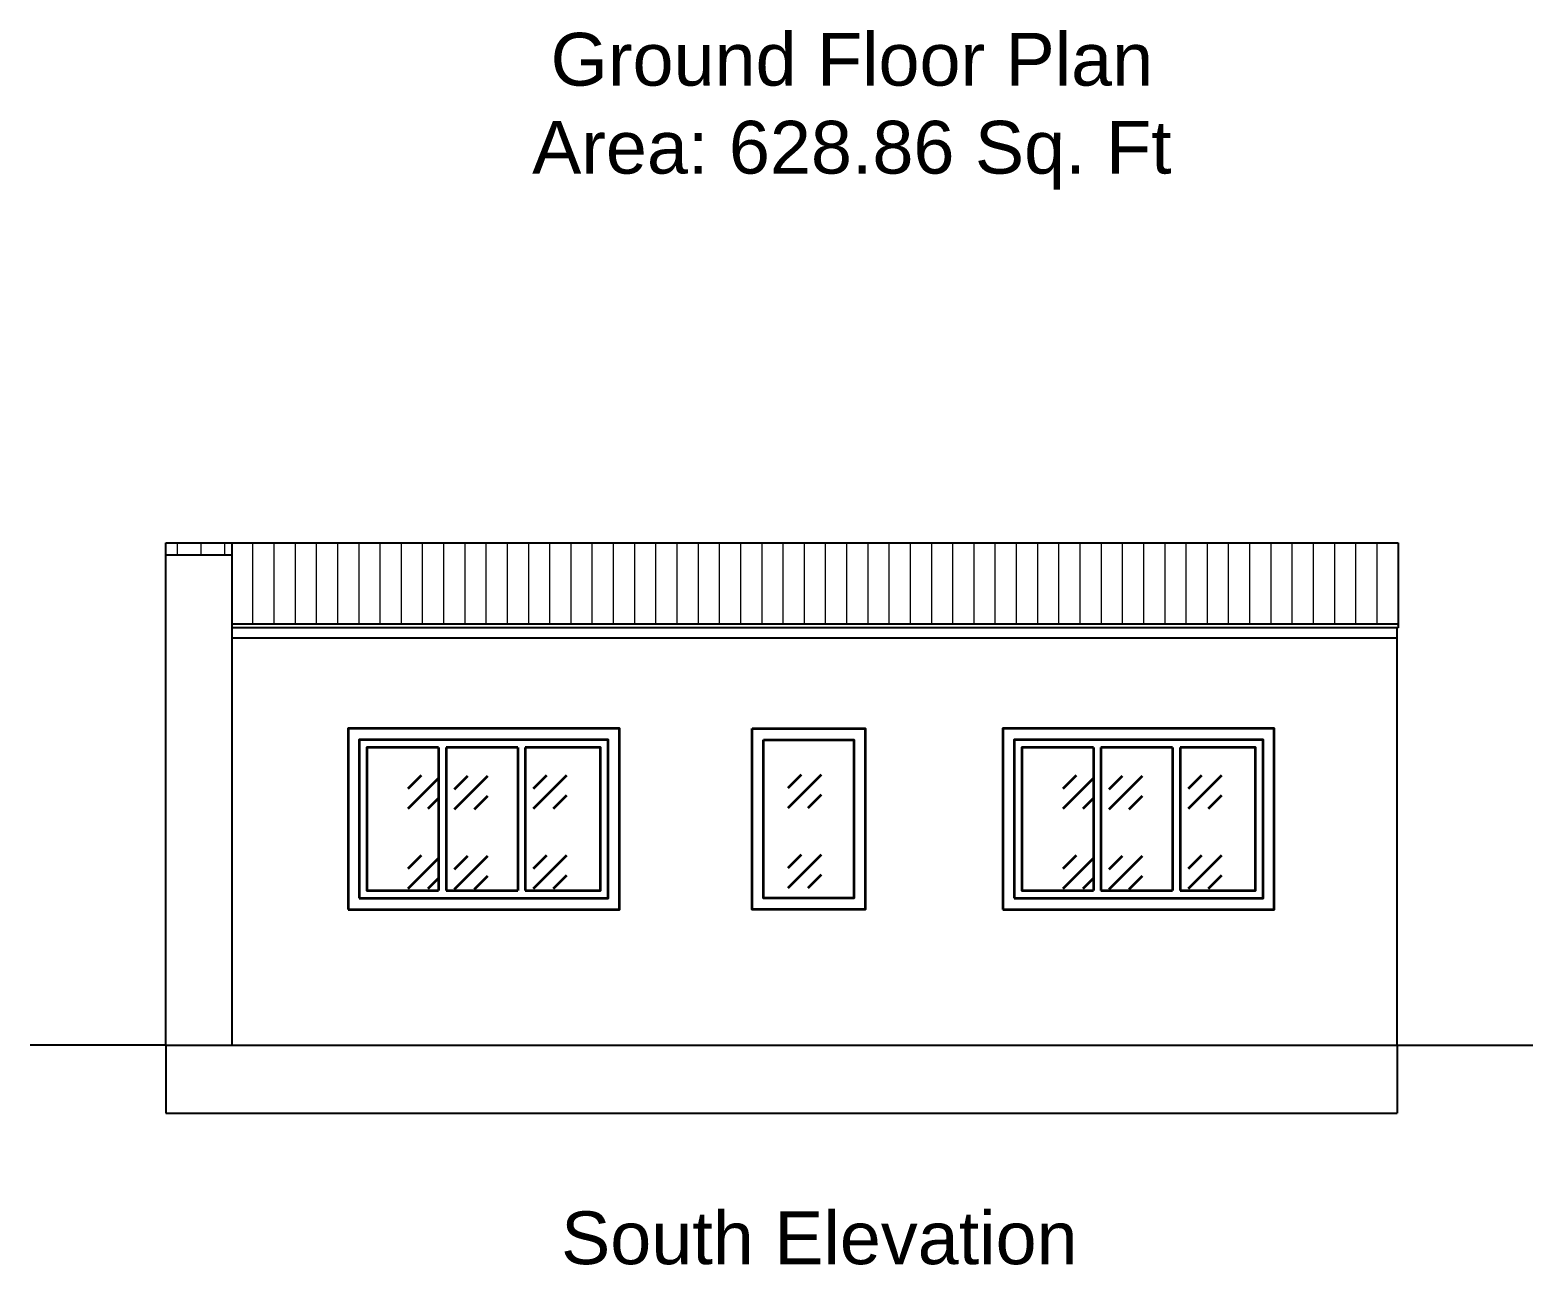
# Model space of a CAD drawing. Header units: inches. Extents: x 380359 to 404964, y -48881 to -44155.
# Drawn here: x 402679.6 to 403078.2, y -46971.7 to -46644.1 of the extents above; entities that cross this region are included whole.
import ezdxf

# ---------------------------------------------------------------- set-up
doc = ezdxf.new("R2010")
doc.units = ezdxf.units.IN
doc.header["$LTSCALE"] = 2
doc.header["$MEASUREMENT"] = 0
doc.layers.get('0').update_dxf_attribs({"linetype": 'CONTINUOUS'})
doc.layers.add('door', color=20, linetype='CONTINUOUS', lineweight=35)
doc.layers.add('steps', color=253, linetype='CONTINUOUS', lineweight=20)
doc.styles.get("Standard").update_dxf_attribs({"font": 'ARIALN.TTF'})

msp = doc.modelspace()

# ---------------------------------------------------------------- hatches: boundary and pattern name
at = {"layer": 'door', "ltscale": 0.5}
h = msp.add_hatch(dxfattribs=at)
h.set_pattern_fill('GOST_GLASS', color=256, scale=2.5)
h.set_pattern_definition([(45, (40267.503, -16197.538), (21.21320344, 0), [12.5, -17.5]), (45, (40272.807, -16197.538), (21.21320344, 0), [5, -25]), (45, (40267.503, -16192.235), (21.21320344, 0), [5, -25])])
h.paths.add_polyline_path([(402787.96, -46834.41), (402768.96, -46834.41), (402768.96, -46872.41), (402787.96, -46872.41)])
h = msp.add_hatch(dxfattribs=at)
h.set_pattern_fill('GOST_GLASS', color=256, scale=2.5)
h.set_pattern_definition([(45, (40258.503, -16197.723), (21.21320344, 0), [12.5, -17.5]), (45, (40263.807, -16197.723), (21.21320344, 0), [5, -25]), (45, (40258.503, -16192.42), (21.21320344, 0), [5, -25])])
h.paths.add_polyline_path([(402808.96, -46834.59), (402789.96, -46834.41), (402789.96, -46872.41), (402808.96, -46872.59)])
h = msp.add_hatch(dxfattribs=at)
h.set_pattern_fill('GOST_GLASS', color=256, scale=2.5)
h.set_pattern_definition([(45, (40279.503, -16197.538), (21.21320344, 0), [12.5, -17.5]), (45, (40284.807, -16197.538), (21.21320344, 0), [5, -25]), (45, (40279.503, -16192.235), (21.21320344, 0), [5, -25])])
h.paths.add_polyline_path([(402830.96, -46834.41), (402810.96, -46834.41), (402810.96, -46872.41), (402830.96, -46872.41)])
h = msp.add_hatch(dxfattribs=at)
h.set_pattern_fill('GOST_GLASS', color=256, scale=2.5)
h.set_pattern_definition([(45, (41025.811, 4082.414), (21.21320344, 0), [12.5, -17.5]), (45, (41031.114, 4082.414), (21.21320344, 0), [5, -25]), (45, (41025.811, 4087.717), (21.21320344, 0), [5, -25])])
h.paths.add_polyline_path([(402874.12, -46832.41), (402874.12, -46874.41), (402898.12, -46874.41), (402898.12, -46832.41)])
h = msp.add_hatch(dxfattribs=at)
h.set_pattern_fill('GOST_GLASS', color=256, scale=2.5)
h.set_pattern_definition([(45, (40441.16, -16197.538), (21.21320344, 0), [12.5, -17.5]), (45, (40446.463, -16197.538), (21.21320344, 0), [5, -25]), (45, (40441.16, -16192.235), (21.21320344, 0), [5, -25])])
h.paths.add_polyline_path([(402961.62, -46834.41), (402942.62, -46834.41), (402942.62, -46872.41), (402961.62, -46872.41)])
h = msp.add_hatch(dxfattribs=at)
h.set_pattern_fill('GOST_GLASS', color=256, scale=2.5)
h.set_pattern_definition([(45, (40432.16, -16197.723), (21.21320344, 0), [12.5, -17.5]), (45, (40437.463, -16197.723), (21.21320344, 0), [5, -25]), (45, (40432.16, -16192.42), (21.21320344, 0), [5, -25])])
h.paths.add_polyline_path([(402982.62, -46834.59), (402963.62, -46834.41), (402963.62, -46872.41), (402982.62, -46872.59)])
h = msp.add_hatch(dxfattribs=at)
h.set_pattern_fill('GOST_GLASS', color=256, scale=2.5)
h.set_pattern_definition([(45, (40453.16, -16197.538), (21.21320344, 0), [12.5, -17.5]), (45, (40458.463, -16197.538), (21.21320344, 0), [5, -25]), (45, (40453.16, -16192.235), (21.21320344, 0), [5, -25])])
h.paths.add_polyline_path([(403004.62, -46834.41), (402984.62, -46834.41), (402984.62, -46872.41), (403004.62, -46872.41)])
at = {"layer": 'steps', "ltscale": 0.3}
h = msp.add_hatch(dxfattribs=at)
h.set_pattern_fill('ANSI31', scale=50, angle=45)
h.paths.add_polyline_path([(402733.27, -46780.12), (402715.64, -46780.12), (402715.64, -46783.41), (402733.27, -46783.41)])
h = msp.add_hatch(dxfattribs=at)
h.set_pattern_fill('ANSI31', scale=45, angle=45)
h.paths.add_polyline_path([(403042.42, -46780.12), (402733.27, -46780.12), (402733.27, -46801.69), (403042.42, -46801.69)])

# ---------------------------------------------------------------- linework, layer by layer
at = {"ltscale": 0.5}
for p, q in [((402715.64, -46780.12), (403042.42, -46780.12)), ((402715.64, -46802.69), (402715.64, -46780.12)), ((402733.27, -46783.41), (402715.64, -46783.41)), ((402733.27, -46913.41), (402733.27, -46780.12)), ((403042.42, -46780.12), (403042.42, -46802.69)), ((402715.64, -46913.41), (402715.64, -46802.69)), ((403042.2, -46801.69), (402733.27, -46801.69)), ((403042.2, -46802.69), (402733.27, -46802.69)), ((403042.2, -46801.69), (403042.42, -46801.69)), ((403042.2, -46913.41), (403042.2, -46802.69)), ((403042.42, -46802.69), (403042.2, -46802.69)), ((403042.2, -46805.41), (402733.27, -46805.41)), ((402715.64, -46913.41), (402679.64, -46913.41)), ((402715.64, -46913.41), (403042.2, -46913.41)), ((402715.64, -46913.41), (402715.64, -46931.41)), ((403042.2, -46913.41), (403078.2, -46913.41)), ((403042.2, -46913.41), (403042.2, -46931.41)), ((402715.64, -46931.41), (403042.2, -46931.41))]:
    msp.add_line(p, q, dxfattribs=at)
at = {"layer": 'door', "ltscale": 0.5}
for p, q in [((402787.96, -46834.41), (402787.96, -46872.41)), ((402789.96, -46834.41), (402789.96, -46872.41)), ((402808.96, -46834.41), (402808.96, -46872.41)), ((402810.96, -46834.41), (402810.96, -46872.41)), ((402961.62, -46834.41), (402961.62, -46872.41)), ((402963.62, -46834.41), (402963.62, -46872.41)), ((402982.62, -46834.41), (402982.62, -46872.41)), ((402984.62, -46834.41), (402984.62, -46872.41))]:
    msp.add_line(p, q, dxfattribs=at)
for points in [[(402763.96, -46877.41), (402835.96, -46877.41), (402835.96, -46829.41), (402763.96, -46829.41)], [(402871.12, -46829.41), (402901.12, -46829.41), (402901.12, -46877.41), (402871.12, -46877.41)], [(402937.62, -46877.41), (403009.62, -46877.41), (403009.62, -46829.41), (402937.62, -46829.41)], [(402766.96, -46874.41), (402832.96, -46874.41), (402832.96, -46832.41), (402766.96, -46832.41)], [(402874.12, -46832.41), (402898.12, -46832.41), (402898.12, -46874.41), (402874.12, -46874.41)], [(402940.62, -46874.41), (403006.62, -46874.41), (403006.62, -46832.41), (402940.62, -46832.41)]]:
    msp.add_lwpolyline(points, close=True, dxfattribs=at)
for points in [[(402787.96, -46834.41), (402768.96, -46834.41), (402768.96, -46872.41), (402787.96, -46872.41)], [(402808.96, -46834.41), (402789.96, -46834.41)], [(402810.96, -46872.41), (402830.96, -46872.41), (402830.96, -46834.41), (402810.96, -46834.41)], [(402961.62, -46834.41), (402942.62, -46834.41), (402942.62, -46872.41), (402961.62, -46872.41)], [(402982.62, -46834.41), (402963.62, -46834.41)], [(402984.62, -46872.41), (403004.62, -46872.41), (403004.62, -46834.41), (402984.62, -46834.41)], [(402789.96, -46872.41), (402808.96, -46872.41)], [(402963.62, -46872.41), (402982.62, -46872.41)]]:
    msp.add_lwpolyline(points, dxfattribs=at)

# ---------------------------------------------------------------- texts
at = {"color": 7, "linetype": 'ByBlock', "lineweight": 5, "char_height": 14, "width": 235.547, "attachment_point": 5}
for s, insert in [('{\\fArial CE|b0|i0|c238|p34;Ground Floor Plan\\PArea: \\fArial CE|b0|i0|c0|p34;628.86\\fArial CE|b0|i0|c238|p34; Sq. Ft}', (402897.59, -46665.64)), ('{\\fArial CE|b0|i0|c0|p34;South Elevation}', (402888.96, -46964.61))]:
    msp.add_mtext(s, dxfattribs=dict(at, insert=insert))

doc.saveas('drawing.dxf')
